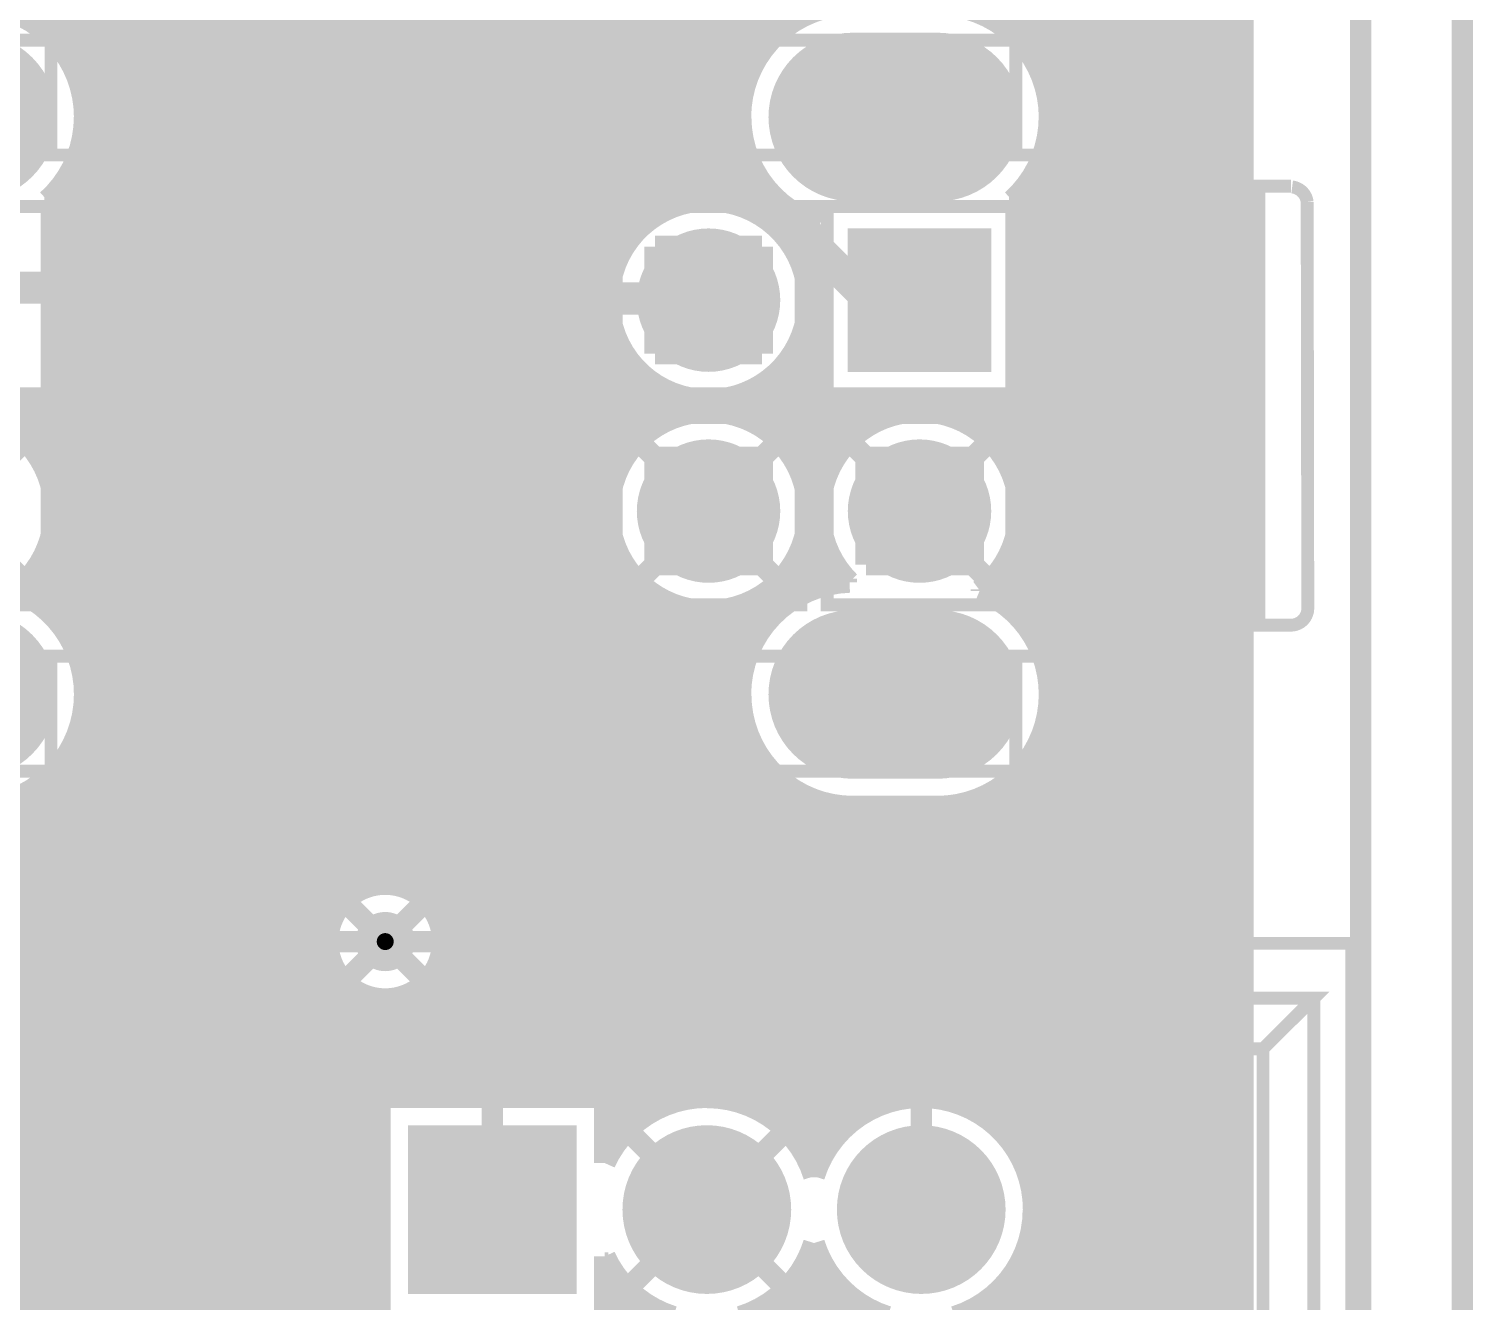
# Model space of a CAD drawing. Extents: x -20 to 155, y -92 to 168.
# Drawn here: x 138.02 to 155.13, y 92.26 to 107.33 of the extents above; entities that cross this region are included whole.
import ezdxf

# ---------------------------------------------------------------- set-up
doc = ezdxf.new("R2010")
doc.units = 0
doc.header["$MEASUREMENT"] = 0
doc.layers.get('0').update_dxf_attribs({"linetype": 'CONTINUOUS'})
for name, color, linetype in [('25-334-1_BOT', 7, 'CONTINUOUS'), ('25-334-1_DRD', 7, 'CONTINUOUS'), ('25-334-1_DRL', 2, 'CONTINUOUS'), ('25-334-1_IN1', 4, 'CONTINUOUS'), ('25-334-1_IN2', 3, 'CONTINUOUS'), ('25-334-1_SMB', 5, 'CONTINUOUS'), ('25-334-1_SMT', 10, 'CONTINUOUS'), ('25-334-1_SSB', 12, 'CONTINUOUS'), ('25-334-1_TOP', 13, 'CONTINUOUS'), ('THRUHOLE_TAP', 7, 'CONTINUOUS')]:
    doc.layers.add(name, color=color, linetype=linetype)

# ---------------------------------------------------------------- blocks, each defined once
blk = doc.blocks.new('ROUND_18')
at = {"const_width": 0.99949}
blk.add_lwpolyline([(-0.499744, 0, 1), (0.499744, 0, 1)], format="xyb", close=True, dxfattribs=at)
blk = doc.blocks.new('SQUARE_19')
blk.add_solid([(0.99949, 0.99949), (0.99949, -0.99949), (-0.99949, 0.99949), (-0.99949, -0.99949)])
blk = doc.blocks.new('OBLONG_20')
at = {"const_width": 1.99898}
blk.add_lwpolyline([(0.50038, 0), (-0.50038, 0)], dxfattribs=at)
at = {"const_width": 0.99949}
for points in [[(-1.000124, 0, 1), (-0.000636, 0, 1)], [(0.000636, 0, 1), (1.000124, 0, 1)]]:
    blk.add_lwpolyline(points, format="xyb", close=True, dxfattribs=at)
blk = doc.blocks.new('ROUND_21')
at = {"const_width": 0.84963}
blk.add_lwpolyline([(-0.424814, 0, 1), (0.424814, 0, 1)], format="xyb", close=True, dxfattribs=at)
blk = doc.blocks.new('SQUARE_22')
blk.add_solid([(0.84963, 0.84963), (0.84963, -0.84963), (-0.84963, 0.84963), (-0.84963, -0.84963)])
blk = doc.blocks.new('ROUND_39')
at = {"const_width": 0.35052}
blk.add_lwpolyline([(-0.17526, 0, 1), (0.17526, 0, 1)], format="xyb", close=True, dxfattribs=at)
blk = doc.blocks.new('ROUND_75')
at = {"const_width": 0.54991}
blk.add_lwpolyline([(-0.274954, 0, 1), (0.274954, 0, 1)], format="xyb", close=True, dxfattribs=at)
blk = doc.blocks.new('ROUND_79')
at = {"const_width": 0.8001}
blk.add_lwpolyline([(-0.40005, 0, 1), (0.40005, 0, 1)], format="xyb", close=True, dxfattribs=at)
blk = doc.blocks.new('ROUND_80')
at = {"const_width": 0.59944}
blk.add_lwpolyline([(-0.29972, 0, 1), (0.29972, 0, 1)], format="xyb", close=True, dxfattribs=at)
blk = doc.blocks.new('ROUND_84')
at = {"const_width": 0.10033}
blk.add_lwpolyline([(-0.050164, 0, 1), (0.050164, 0, 1)], format="xyb", close=True, dxfattribs=at)
blk = doc.blocks.new('ROUND_38')
at = {"const_width": 0.35052}
blk.add_lwpolyline([(-0.17526, 0, 1), (0.17526, 0, 1)], format="xyb", close=True, dxfattribs=at)
blk = doc.blocks.new('ROUND_35')
at = {"const_width": 0.10033}
blk.add_lwpolyline([(-0.050164, 0, 1), (0.050164, 0, 1)], format="xyb", close=True, dxfattribs=at)

msp = doc.modelspace()

# ---------------------------------------------------------------- linework, layer by layer
at = {"layer": '25-334-1_BOT'}
for points, const_width in [([(142.875, 123.7488), (142.875, 122.555), (144.78, 120.65), (151.384, 120.65), (153.797, 118.237), (153.797, 78.486)], 0.254), ([(146.07032, 104.11968), (146.05, 104.14), (141.732, 104.14), (140.462, 102.87), (135.89, 102.87), (134.64032, 104.11968), (134.40664, 103.886), (128.397, 103.886)], 0.381), ([(143.51, 93.345), (143.51, 96.647), (142.9258, 97.2312), (121.92, 97.2312)], 0.254), ([(142.24, 96.52), (133.731, 96.52), (131.826, 94.615), (131.826, 91.313), (131.2418, 90.7288), (130.81, 90.7288)], 0.254)]:
    msp.add_lwpolyline(points, dxfattribs=dict(at, const_width=const_width))
at = {"layer": '25-334-1_DRD', "const_width": 0.254}
for points in [[(-14.9987, 168.00068), (-14.9987, -4.99872), (155.00096, -4.99872), (155.00096, 168.00068), (-14.9987, 168.00068)], [(148.28012, 106.66984), (147.64512, 106.03484)], [(148.91512, 106.03484), (148.28012, 106.66984)], [(147.64512, 106.03484), (148.91512, 106.03484)], [(145.43532, 104.75468), (145.43532, 103.48468)], [(146.70532, 104.75468), (145.43532, 104.75468)], [(146.07032, 104.75468), (146.07032, 103.48468)], [(146.70532, 103.48468), (146.70532, 104.75468)], [(147.93468, 104.75468), (147.93468, 103.48468)], [(149.20468, 104.75468), (147.93468, 104.75468)], [(148.56968, 104.75468), (148.56968, 103.48468)], [(149.20468, 103.48468), (149.20468, 104.75468)], [(146.70532, 104.11968), (145.43532, 104.11968)], [(149.20468, 104.11968), (147.93468, 104.11968)], [(145.43532, 103.48468), (146.70532, 103.48468)], [(147.93468, 103.48468), (149.20468, 103.48468)], [(145.43532, 102.25532), (145.43532, 100.98532)], [(146.70532, 102.25532), (145.43532, 102.25532)], [(146.07032, 102.25532), (146.07032, 100.98532)], [(146.70532, 100.98532), (146.70532, 102.25532)], [(147.93468, 102.25532), (147.93468, 100.98532)], [(149.20468, 102.25532), (147.93468, 102.25532)], [(148.56968, 102.25532), (148.56968, 100.98532)], [(149.20468, 100.98532), (149.20468, 102.25532)], [(146.70532, 101.62032), (145.43532, 101.62032)], [(149.20468, 101.62032), (147.93468, 101.62032)], [(145.43532, 100.98532), (146.70532, 100.98532)], [(147.93468, 100.98532), (149.20468, 100.98532)], [(148.28012, 99.82962), (147.64512, 99.19462)], [(148.91512, 99.19462), (148.28012, 99.82962)], [(147.64512, 99.19462), (148.91512, 99.19462)], [(142.875, 97.155), (141.605, 95.885)], [(142.875, 95.885), (141.605, 97.155)], [(142.875, 93.98), (142.875, 92.71)], [(144.145, 93.98), (142.875, 93.98)], [(144.145, 93.98), (142.875, 92.71)], [(144.145, 92.71), (142.875, 93.98)], [(144.145, 92.71), (144.145, 93.98)], [(145.415, 93.98), (145.415, 92.71)], [(146.685, 93.98), (145.415, 93.98)], [(146.685, 93.98), (145.415, 92.71)], [(146.685, 92.71), (145.415, 93.98)], [(146.685, 92.71), (146.685, 93.98)], [(147.955, 93.98), (147.955, 92.71)], [(149.225, 93.98), (147.955, 93.98)], [(149.225, 93.98), (147.955, 92.71)], [(149.225, 92.71), (147.955, 93.98)], [(149.225, 92.71), (149.225, 93.98)], [(142.875, 92.71), (144.145, 92.71)], [(145.415, 92.71), (146.685, 92.71)], [(147.955, 92.71), (149.225, 92.71)]]:
    msp.add_lwpolyline(points, dxfattribs=at)
at = {"layer": '25-334-1_DRL', "const_width": 0.254}
msp.add_lwpolyline([(-14.9987, 168.00068), (-14.9987, -4.99872), (155.00096, -4.99872), (155.00096, 168.00068), (-14.9987, 168.00068)], dxfattribs=at)
at = {"layer": '25-334-1_IN2', "const_width": 0.254}
for points in [[(152.4, 129.413), (152.4, 68.834), (149.225, 65.659), (117.602, 65.659)], [(151.13, 129.413), (151.13, 67.564)], [(151.3586, 129.413), (151.3586, 67.7926)], [(151.5872, 129.413), (151.5872, 68.0212)], [(151.8158, 129.413), (151.8158, 68.2498)], [(152.0444, 129.413), (152.0444, 68.4784)], [(152.273, 129.413), (152.273, 68.707)], [(147.0152, 127.3302), (147.0152, 107.37596)], [(139.9286, 127.127), (139.9286, 88.68918)], [(140.1572, 127.127), (140.1572, 88.6587)], [(140.3858, 127.127), (140.3858, 88.53678)], [(140.6144, 127.127), (140.6144, 88.17102)], [(140.843, 127.127), (140.843, 65.659)], [(141.0716, 127.127), (141.0716, 65.659)], [(141.3002, 127.127), (141.3002, 65.659)], [(141.5288, 127.127), (141.5288, 65.659)], [(141.7574, 127.127), (141.7574, 96.99752)], [(141.986, 127.127), (141.986, 97.14992)], [(142.2146, 127.127), (142.2146, 97.19818)], [(142.4432, 127.127), (142.4432, 97.1677)], [(142.6718, 127.127), (142.6718, 97.04578)], [(142.9004, 127.127), (142.9004, 96.68002)], [(143.129, 127.127), (143.129, 94.67596)], [(143.3576, 127.127), (143.3576, 94.67596)], [(143.5862, 127.127), (143.5862, 94.67596)], [(143.8148, 127.127), (143.8148, 94.67596)], [(144.0434, 127.127), (144.0434, 94.67596)], [(144.272, 127.127), (144.272, 94.67596)], [(144.5006, 127.127), (144.5006, 94.67596)], [(144.7292, 127.127), (144.7292, 94.67596)], [(144.9578, 127.127), (144.9578, 104.51592)], [(145.1864, 127.127), (145.1864, 104.902)], [(145.415, 127.127), (145.415, 105.10266)], [(145.6436, 127.127), (145.6436, 105.2195)], [(145.8722, 127.127), (145.8722, 105.283)], [(146.1008, 127.127), (146.1008, 105.29824)], [(146.3294, 127.127), (146.3294, 105.2703)], [(146.558, 127.127), (146.558, 106.81208)], [(146.7866, 127.127), (146.7866, 107.17276)], [(139.7, 123.80214), (139.7, 88.64092)], [(139.4714, 123.47956), (139.4714, 88.48852)], [(139.2428, 123.28398), (139.2428, 83.15198)], [(138.0998, 123.06808), (138.0998, 107.38866)], [(138.7856, 123.0757), (138.7856, 65.659)], [(139.0142, 123.15444), (139.0142, 65.659)], [(138.3284, 123.03252), (138.3284, 107.19054)], [(138.557, 123.03506), (138.557, 106.84764)], [(149.5298, 110.32998), (149.5298, 107.38866)], [(149.7584, 110.32998), (149.7584, 107.19054)], [(149.987, 110.32998), (149.987, 106.84764)], [(150.2156, 110.32998), (150.2156, 66.6496)], [(150.4442, 110.32998), (150.4442, 66.8782)], [(150.6728, 110.32998), (150.6728, 67.1068)], [(150.9014, 110.32998), (150.9014, 67.3354)], [(146.9644, 107.3404), (138.16584, 107.3404)], [(152.4, 107.3404), (149.59584, 107.3404)], [(146.7358, 107.1118), (138.39444, 107.1118)], [(152.4, 107.1118), (149.82444, 107.1118)], [(146.59102, 106.8832), (138.53922, 106.8832)], [(152.4, 106.8832), (149.96922, 106.8832)], [(146.50212, 106.6546), (138.62812, 106.6546)], [(152.4, 106.6546), (150.05812, 106.6546)], [(146.4564, 106.426), (138.6713, 106.426)], [(152.4, 106.426), (150.1013, 106.426)], [(146.45386, 106.1974), (138.67638, 106.1974)], [(152.4, 106.1974), (150.10638, 106.1974)], [(146.48942, 105.9688), (138.64082, 105.9688)], [(152.4, 105.9688), (150.07082, 105.9688)], [(138.557, 105.73004), (138.557, 100.00742)], [(146.56816, 105.7402), (138.55954, 105.7402)], [(146.558, 105.7656), (146.558, 105.1941)], [(149.987, 105.73004), (149.987, 100.00742)], [(152.4, 105.7402), (149.98954, 105.7402)], [(146.70024, 105.5116), (138.42746, 105.5116)], [(152.4, 105.5116), (149.85746, 105.5116)], [(138.32078, 105.30078), (138.23696, 105.30078)], [(138.32078, 105.30078), (138.32078, 102.93858)], [(145.86966, 105.283), (138.32078, 105.283)], [(138.3284, 105.38968), (138.3284, 100.35032)], [(146.91106, 105.283), (146.26844, 105.283)], [(146.7866, 105.40492), (146.7866, 105.05694)], [(149.75078, 105.30078), (149.66696, 105.30078)], [(149.75078, 105.30078), (149.75078, 102.93858)], [(152.4, 105.283), (149.75078, 105.283)], [(149.7584, 105.38968), (149.7584, 100.35032)], [(147.0152, 105.20172), (147.0152, 104.8258)], [(145.34896, 105.0544), (138.32078, 105.0544)], [(147.28698, 105.0544), (146.78914, 105.0544)], [(147.2438, 105.07218), (147.2438, 104.23652)], [(147.38858, 105.01884), (147.38858, 102.93858)], [(152.4, 105.0544), (149.75078, 105.0544)], [(145.1229, 104.8258), (138.32078, 104.8258)], [(147.38858, 104.8258), (147.0152, 104.8258)], [(152.4, 104.8258), (149.75078, 104.8258)], [(144.99082, 104.5972), (138.32078, 104.5972)], [(147.38858, 104.5972), (147.14728, 104.5972)], [(152.4, 104.5972), (149.75078, 104.5972)], [(144.91462, 104.3686), (138.32078, 104.3686)], [(147.38858, 104.3686), (147.22348, 104.3686)], [(152.4, 104.3686), (149.75078, 104.3686)], [(144.88922, 104.14), (138.32078, 104.14)], [(147.38858, 104.14), (147.24888, 104.14)], [(152.4, 104.14), (149.75078, 104.14)], [(144.907, 103.9114), (138.32078, 103.9114)], [(147.38858, 103.9114), (147.2311, 103.9114)], [(147.2438, 104.0003), (147.2438, 101.73716)], [(152.4, 103.9114), (149.75078, 103.9114)], [(144.97304, 103.6828), (138.32078, 103.6828)], [(144.9578, 103.72344), (144.9578, 102.01656)], [(147.38858, 103.6828), (147.16506, 103.6828)], [(152.4, 103.6828), (149.75078, 103.6828)], [(145.09496, 103.4542), (138.32078, 103.4542)], [(147.0152, 103.41356), (147.0152, 102.3239)], [(147.38858, 103.4542), (147.04314, 103.4542)], [(152.4, 103.4542), (149.75078, 103.4542)], [(145.29816, 103.2256), (138.32078, 103.2256)], [(145.1864, 103.33736), (145.1864, 102.40264)], [(147.38858, 103.2256), (146.83994, 103.2256)], [(152.4, 103.2256), (149.75078, 103.2256)], [(145.415, 103.1367), (145.415, 102.60076)], [(146.558, 103.04526), (146.558, 102.6922)], [(146.7866, 103.18242), (146.7866, 102.55758)], [(138.32078, 102.93858), (135.95858, 102.93858)], [(138.0998, 102.93858), (138.0998, 102.30612)], [(145.70456, 102.997), (138.32078, 102.997)], [(145.6436, 103.01732), (145.6436, 102.72014)], [(145.8722, 102.95636), (145.8722, 102.78364)], [(146.1008, 102.93858), (146.1008, 102.79888)], [(146.3294, 102.96906), (146.3294, 102.77094)], [(147.38858, 102.997), (146.43354, 102.997)], [(149.75078, 102.93858), (147.38858, 102.93858)], [(147.4724, 102.93858), (147.4724, 102.05466)], [(147.701, 102.93858), (147.701, 102.41788)], [(147.9296, 102.93858), (147.9296, 102.61092)], [(148.1582, 102.93858), (148.1582, 102.72522)], [(148.3868, 102.93858), (148.3868, 102.78618)], [(148.6154, 102.93858), (148.6154, 102.79888)], [(148.844, 102.93858), (148.844, 102.76586)], [(149.0726, 102.93858), (149.0726, 102.68712)], [(149.3012, 102.93858), (149.3012, 102.54488)], [(149.5298, 102.93858), (149.5298, 102.30612)], [(152.4, 102.997), (149.75078, 102.997)], [(145.79854, 102.7684), (137.40892, 102.7684)], [(148.2979, 102.7684), (146.33956, 102.7684)], [(152.4, 102.7684), (148.83892, 102.7684)], [(145.33118, 102.5398), (137.87882, 102.5398)], [(147.83054, 102.5398), (146.80692, 102.5398)], [(152.4, 102.5398), (149.30882, 102.5398)], [(137.9728, 102.45344), (137.13968, 101.62032)], [(145.23466, 102.45344), (146.07032, 101.62032)], [(146.90344, 102.45344), (146.07032, 101.62032)], [(147.73402, 102.45344), (148.56968, 101.62032)], [(149.4028, 102.45344), (148.56968, 101.62032)], [(145.11274, 102.3112), (138.09472, 102.3112)], [(147.6121, 102.3112), (147.02536, 102.3112)], [(152.4, 102.3112), (149.52472, 102.3112)], [(144.9832, 102.0826), (138.22426, 102.0826)], [(147.48256, 102.0826), (147.1549, 102.0826)], [(152.4, 102.0826), (149.65426, 102.0826)], [(144.91208, 101.854), (138.29538, 101.854)], [(147.41144, 101.854), (147.22602, 101.854)], [(152.4, 101.854), (149.72538, 101.854)], [(137.9728, 100.78466), (137.13968, 101.62032)], [(144.88922, 101.6254), (138.31824, 101.6254)], [(145.23466, 100.78466), (146.07032, 101.62032)], [(146.90344, 100.78466), (146.07032, 101.62032)], [(147.38858, 101.6254), (147.24888, 101.6254)], [(149.4028, 100.78466), (148.56968, 101.62032)], [(152.4, 101.6254), (149.74824, 101.6254)], [(144.90954, 101.3968), (138.29792, 101.3968)], [(147.41144, 101.3968), (147.22856, 101.3968)], [(147.2438, 101.50094), (147.2438, 100.66528)], [(152.4, 101.3968), (149.72792, 101.3968)], [(144.97812, 101.1682), (138.22934, 101.1682)], [(144.9578, 101.22154), (144.9578, 94.10446)], [(147.47748, 101.1682), (147.15998, 101.1682)], [(147.4724, 101.18344), (147.4724, 100.74402)], [(152.4, 101.1682), (149.65934, 101.1682)], [(138.0998, 100.93198), (138.0998, 100.54844)], [(145.10512, 100.9396), (138.10488, 100.9396)], [(145.1864, 100.83546), (145.1864, 94.35592)], [(147.0152, 100.9142), (147.0152, 100.53574)], [(147.60448, 100.9396), (147.03298, 100.9396)], [(147.701, 100.82022), (147.701, 100.77704)], [(149.5298, 100.93198), (149.5298, 100.54844)], [(152.4, 100.9396), (149.53488, 100.9396)], [(145.31594, 100.711), (137.89152, 100.711)], [(146.7866, 100.68052), (146.7866, 100.33254)], [(147.3581, 100.711), (146.82216, 100.711)], [(149.3012, 100.69322), (149.3012, 100.6729)], [(152.4, 100.711), (149.32152, 100.711)], [(145.75282, 100.4824), (138.18616, 100.4824)], [(145.415, 100.63734), (145.415, 94.5134)], [(145.6436, 100.51796), (145.6436, 94.60992)], [(146.94154, 100.4824), (146.38528, 100.4824)], [(146.558, 100.5459), (146.558, 99.97186)], [(152.4, 100.4824), (149.61616, 100.4824)], [(145.8722, 100.45446), (145.8722, 94.66326)], [(146.1008, 100.43922), (146.1008, 94.67342)], [(146.3294, 100.46716), (146.3294, 94.64548)], [(146.72056, 100.2538), (138.40968, 100.2538)], [(152.4, 100.2538), (149.83968, 100.2538)], [(146.58086, 100.0252), (138.54938, 100.0252)], [(152.4, 100.0252), (149.97938, 100.0252)], [(146.49704, 99.7966), (138.6332, 99.7966)], [(152.4, 99.7966), (150.0632, 99.7966)], [(146.4564, 99.568), (138.67384, 99.568)], [(152.4, 99.568), (150.10384, 99.568)], [(146.45386, 99.3394), (138.67384, 99.3394)], [(152.4, 99.3394), (150.10384, 99.3394)], [(146.4945, 99.1108), (138.63574, 99.1108)], [(152.4, 99.1108), (150.06574, 99.1108)], [(146.57832, 98.8822), (138.55192, 98.8822)], [(138.557, 98.88982), (138.557, 65.659)], [(146.558, 98.92538), (146.558, 94.57436)], [(152.4, 98.8822), (149.98192, 98.8822)], [(149.987, 98.88982), (149.987, 66.421)], [(146.71548, 98.6536), (138.41476, 98.6536)], [(152.4, 98.6536), (149.84476, 98.6536)], [(146.93138, 98.425), (138.19632, 98.425)], [(138.3284, 98.54946), (138.3284, 65.659)], [(146.7866, 98.5647), (146.7866, 94.45244)], [(152.4, 98.425), (149.62632, 98.425)], [(149.7584, 98.54946), (149.7584, 93.98)], [(138.0998, 98.35134), (138.0998, 65.659)], [(147.0152, 98.3615), (147.0152, 94.2594)], [(149.5298, 98.35134), (149.5298, 94.2848)], [(147.33524, 98.1964), (137.795, 98.1964)], [(147.2438, 98.23196), (147.2438, 93.93174)], [(147.4724, 98.15576), (147.4724, 94.06636)], [(147.701, 98.1202), (147.701, 94.33306)], [(148.7805, 98.1202), (147.77974, 98.1202)], [(147.9296, 98.1202), (147.9296, 94.49816)], [(148.1582, 98.1202), (148.1582, 94.6023)], [(148.3868, 98.1202), (148.3868, 94.65818)], [(148.6154, 98.1202), (148.6154, 94.67342)], [(148.844, 98.1202), (148.844, 94.65056)], [(149.0726, 98.15068), (149.0726, 94.58452)], [(152.4, 98.1964), (149.225, 98.1964)], [(149.3012, 98.22434), (149.3012, 94.46768)], [(152.4, 97.9678), (60.11418, 97.9678)], [(152.4, 97.7392), (120.12676, 97.7392)], [(152.4, 97.5106), (120.41124, 97.5106)], [(152.4, 97.282), (120.58904, 97.282)], [(141.81836, 97.0534), (120.70588, 97.0534)], [(152.4, 97.0534), (142.66164, 97.0534)], [(141.63294, 96.8248), (120.777, 96.8248)], [(152.4, 96.8248), (142.84706, 96.8248)], [(141.56436, 96.5962), (120.80748, 96.5962)], [(152.4, 96.5962), (142.91564, 96.5962)], [(141.57706, 96.3676), (120.8024, 96.3676)], [(142.9004, 96.35744), (142.9004, 94.67596)], [(152.4, 96.3676), (142.90294, 96.3676)], [(141.67612, 96.139), (120.75668, 96.139)], [(141.7574, 96.03994), (141.7574, 65.659)], [(152.4, 96.139), (142.80388, 96.139)], [(141.93774, 95.9104), (120.67286, 95.9104)], [(141.986, 95.89008), (141.986, 65.659)], [(142.4432, 95.86976), (142.4432, 94.67596)], [(152.4, 95.9104), (142.53972, 95.9104)], [(142.6718, 95.99422), (142.6718, 94.67596)], [(142.2146, 95.83928), (142.2146, 94.67596)], [(152.4, 95.6818), (120.53824, 95.6818)], [(152.4, 95.4532), (120.3325, 95.4532)], [(152.4, 95.2246), (119.98452, 95.2246)], [(152.4, 94.996), (86.49716, 94.996)], [(152.4, 94.7674), (86.4362, 94.7674)], [(144.84096, 94.67596), (142.17904, 94.67596), (142.17904, 92.01404)], [(144.84096, 94.67596), (144.84096, 93.89618)], [(142.17904, 94.5388), (86.32952, 94.5388)], [(145.46326, 94.5388), (144.84096, 94.5388)], [(148.00326, 94.5388), (146.63674, 94.5388)], [(152.4, 94.5388), (149.17674, 94.5388)], [(142.17904, 94.3102), (86.16696, 94.3102)], [(145.1356, 94.3102), (144.84096, 94.3102)], [(145.1102, 94.2848), (146.05, 93.345)], [(146.9898, 94.2848), (146.05, 93.345)], [(147.6756, 94.3102), (146.9644, 94.3102)], [(152.4, 94.3102), (149.5044, 94.3102)], [(142.17904, 94.0816), (133.01472, 94.0816)], [(144.94256, 94.0816), (144.84096, 94.0816)], [(147.48256, 94.0816), (147.15744, 94.0816)], [(152.4, 94.0816), (149.69744, 94.0816)], [(142.17904, 93.853), (133.27888, 93.853)], [(147.36064, 93.853), (147.27936, 93.853)], [(152.4, 93.853), (149.81936, 93.853)], [(142.17904, 93.6244), (133.37794, 93.6244)], [(152.4, 93.6244), (149.89048, 93.6244)], [(142.17904, 93.3958), (133.39064, 93.3958)], [(145.1102, 92.4052), (146.05, 93.345)], [(146.9898, 92.4052), (146.05, 93.345)], [(152.4, 93.3958), (149.91842, 93.3958)], [(142.17904, 93.1672), (133.32206, 93.1672)], [(152.4, 93.1672), (149.90826, 93.1672)], [(142.17904, 92.9386), (133.13664, 92.9386)], [(144.84096, 92.79128), (144.84096, 92.01404)], [(152.4, 92.9386), (149.85492, 92.9386)], [(142.17904, 92.71), (121.15292, 92.71)], [(144.8816, 92.71), (144.84096, 92.71)], [(147.4216, 92.71), (147.2184, 92.71)], [(147.2438, 92.75826), (147.2438, 91.39174)], [(147.4724, 92.62364), (147.4724, 91.52636)], [(149.7584, 92.71), (149.7584, 91.44)], [(152.4, 92.71), (149.7584, 92.71)], [(142.17904, 92.4814), (121.20118, 92.4814)], [(145.03908, 92.4814), (144.84096, 92.4814)], [(144.9578, 92.58554), (144.9578, 91.56446)], [(147.57908, 92.4814), (147.06092, 92.4814)], [(152.4, 92.4814), (149.60092, 92.4814)], [(145.1864, 92.33408), (145.1864, 91.81592)], [(147.0152, 92.4306), (147.0152, 91.7194)], [(147.701, 92.3544), (147.701, 91.79306)], [(149.5298, 92.40266), (149.5298, 91.7448)], [(142.17904, 92.2528), (121.1707, 92.2528)], [(145.29054, 92.2528), (144.84096, 92.2528)], [(145.415, 92.1766), (145.415, 91.9734)], [(146.7866, 92.23756), (146.7866, 91.91244)], [(147.83054, 92.2528), (146.80946, 92.2528)], [(147.9296, 92.1893), (147.9296, 91.95816)], [(149.3012, 92.21978), (149.3012, 91.92768)], [(152.4, 92.2528), (149.34946, 92.2528)]]:
    msp.add_lwpolyline(points, dxfattribs=at)
for points in [[(138.67892, 106.28884, 0.4142136), (137.3505, 107.61726)], [(147.77974, 107.6198, 0.4142136), (146.44878, 106.28884)], [(150.10892, 106.28884, 0.4142136), (148.7805, 107.61726)], [(138.23696, 105.30078, 0.2130237), (138.67793, 106.28884)], [(146.45132, 106.28884, 0.3291757), (147.38858, 105.01884)], [(149.66696, 105.30078, 0.2130237), (150.10793, 106.28884)], [(146.07032, 105.30078, 0.4142136), (144.88922, 104.11968)], [(147.24888, 104.11968, 0.4142136), (146.07032, 105.29824)], [(144.88922, 104.11968, 0.4142136), (146.07032, 102.93858)], [(146.07032, 102.93858, 0.4142136), (147.25142, 104.11968)], [(138.32078, 101.62032, 0.4142136), (137.13968, 102.80142)], [(146.07032, 102.79888, 0.4142136), (144.89176, 101.62032)], [(147.24888, 101.62032, 0.4142136), (146.07032, 102.79888)], [(148.56968, 102.79888, 0.4142136), (147.39112, 101.62032)], [(149.75078, 101.62032, 0.4142136), (148.56968, 102.80142)], [(137.85342, 100.68052, 0.2344779), (138.31978, 101.62032)], [(144.88922, 101.62032, 0.4142136), (146.07032, 100.43922)], [(146.07032, 100.43922, 0.4142136), (147.25142, 101.62032)], [(147.38858, 101.62032, 0.2004927), (147.73961, 100.78009)], [(149.28342, 100.68052, 0.2344779), (149.74978, 101.62032)], [(138.67892, 99.44862, 0.3047406), (137.85342, 100.68052)], [(147.74164, 100.77958, 0.4058566), (146.44878, 99.44862)], [(150.10892, 99.44862, 0.3047406), (149.28342, 100.68052)], [(137.3505, 98.1202, 0.4142136), (138.67892, 99.44862)], [(146.45132, 99.44862, 0.4142136), (147.77974, 98.1202)], [(148.7805, 98.1202, 0.4142136), (150.10892, 99.44862)], [(142.24, 97.20072, 0.4142136), (141.55928, 96.52)], [(142.92072, 96.52, 0.4142136), (142.24, 97.20072)], [(141.55928, 96.52, 0.4142136), (142.24, 95.83928)], [(142.24, 95.83928, 0.4142136), (142.92072, 96.52)], [(146.05, 94.67596, 0.293807), (144.84096, 93.89618)], [(147.32, 93.7387, 0.3286705), (146.05, 94.67342)], [(148.59, 94.67596, 0.3286704), (147.32, 93.7387)], [(149.92096, 93.345, 0.4142136), (148.59, 94.67596)], [(148.9837, 92.075, 0.3286705), (149.91842, 93.345)], [(146.4437, 92.075, 0.246774), (147.31928, 92.94898)], [(147.32, 92.94876, 0.2462906), (148.19376, 92.075)], [(144.84096, 92.79128, 0.2128534), (145.65393, 92.07555)]]:
    msp.add_lwpolyline(points, format="xyb", dxfattribs=at)
at = {"layer": '25-334-1_SSB', "const_width": 0.1524}
for points in [[(138.28014, 105.83926), (138.28014, 107.2007), (138.87958, 107.2007), (138.87958, 105.83926), (132.90042, 105.83926), (132.90042, 99.90074), (138.87958, 99.90074), (138.87958, 98.5393), (138.28014, 98.5393), (134.78002, 98.5393), (134.78002, 99.90074)], [(134.18058, 105.83926), (134.18058, 107.2007), (134.78002, 107.2007), (138.28014, 107.2007)], [(149.71014, 105.83926), (149.71014, 107.2007), (150.30958, 107.2007), (150.30958, 105.83926), (144.33042, 105.83926), (144.33042, 99.90074), (150.30958, 99.90074), (150.30958, 98.5393), (149.71014, 98.5393), (146.21002, 98.5393), (146.21002, 99.90074)], [(145.61058, 105.83926), (145.61058, 107.2007), (146.21002, 107.2007), (149.71014, 107.2007)], [(146.21002, 105.83926), (146.21002, 107.2007)], [(139.48918, 106.33202), (139.48918, 106.0958)], [(139.48918, 106.21518), (140.50518, 106.21518), (140.335, 106.0958)], [(150.91918, 106.33202), (150.91918, 106.0958)], [(150.91918, 106.21518), (151.93518, 106.21518), (151.765, 106.0958)], [(138.87958, 105.83926), (138.87958, 105.47096), (139.7, 105.47096), (141.1605, 105.47096)], [(150.30958, 105.83926), (150.30958, 105.47096), (151.13, 105.47096), (152.5905, 105.47096)], [(139.7, 105.06964), (139.7, 105.47096)], [(141.53896, 105.47096), (141.1605, 105.47096), (141.1605, 100.26904), (141.53896, 100.26904)], [(151.13, 105.06964), (151.13, 105.47096)], [(152.96896, 105.47096), (152.5905, 105.47096), (152.5905, 100.26904), (152.96896, 100.26904)], [(140.88872, 105.06964), (140.88872, 100.67036), (139.7, 100.67036), (138.23442, 100.67036), (138.23442, 100.51034), (136.04494, 100.51034), (136.04494, 102.7303), (138.23442, 102.7303), (138.23442, 101.53904), (138.51382, 101.53904), (138.51382, 104.20096), (138.23442, 104.20096), (138.23442, 103.0097), (136.04494, 103.0097), (136.04494, 103.91902), (135.73506, 103.91902), (135.73506, 103.0097), (133.54558, 103.0097), (133.54558, 105.22966), (138.23442, 105.22966), (138.23442, 105.06964), (139.7, 105.06964), (140.88872, 105.06964)], [(141.73962, 100.4697), (141.732, 105.283)], [(152.31872, 105.06964), (152.31872, 100.67036), (151.13, 100.67036), (149.66442, 100.67036), (149.66442, 100.51034), (147.47494, 100.51034), (147.47494, 102.7303), (149.66442, 102.7303), (149.66442, 101.53904), (149.94382, 101.53904), (149.94382, 104.20096), (149.66442, 104.20096), (149.66442, 103.0097), (147.47494, 103.0097), (147.47494, 103.91902), (147.16506, 103.91902), (147.16506, 103.0097), (144.97558, 103.0097), (144.97558, 105.22966), (149.66442, 105.22966), (149.66442, 105.06964), (151.13, 105.06964), (152.31872, 105.06964)], [(147.47494, 105.22966), (147.47494, 104.521), (147.16506, 104.521), (147.16506, 103.91902)], [(147.16506, 105.22966), (147.16506, 104.521)], [(153.16962, 100.4697), (153.162, 105.283)], [(138.23442, 105.06964), (138.23442, 104.20096)], [(149.66442, 105.06964), (149.66442, 104.20096)], [(145.75282, 104.43718), (146.38782, 104.43718), (146.38782, 103.80218), (146.23796, 103.95204), (145.90268, 103.95204), (145.75282, 103.80218), (145.75282, 104.43718), (145.90268, 104.28732), (146.23796, 104.28732), (146.23796, 103.95204)], [(147.47494, 103.91902), (147.47494, 104.521)], [(148.73732, 103.95204), (148.88718, 103.80218), (148.88718, 104.43718), (148.73732, 104.28732), (148.73732, 103.95204), (148.40204, 103.95204), (148.25218, 103.80218), (148.25218, 104.43718), (148.40204, 104.28732), (148.40204, 103.95204)], [(146.38782, 104.43718), (146.23796, 104.28732)], [(148.25218, 104.43718), (148.88718, 104.43718)], [(145.90268, 104.28732), (145.90268, 103.95204)], [(148.73732, 104.28732), (148.40204, 104.28732)], [(145.75282, 103.80218), (146.38782, 103.80218)], [(148.25218, 103.80218), (148.88718, 103.80218)], [(144.97558, 100.51034), (144.97558, 102.7303), (147.16506, 102.7303), (147.16506, 100.51034), (144.97558, 100.51034)], [(146.23796, 101.45268), (146.38782, 101.30282), (145.75282, 101.30282), (145.75282, 101.93782), (145.90268, 101.78796), (146.23796, 101.78796), (146.23796, 101.45268), (145.90268, 101.45268), (145.90268, 101.78796)], [(145.75282, 101.93782), (146.38782, 101.93782)], [(146.38782, 101.30282), (146.38782, 101.93782), (146.23796, 101.78796)], [(148.73732, 101.45268), (148.88718, 101.30282), (148.88718, 101.93782), (148.73732, 101.78796), (148.73732, 101.45268), (148.40204, 101.45268), (148.25218, 101.30282), (148.25218, 101.93782), (148.40204, 101.78796), (148.40204, 101.45268)], [(148.25218, 101.93782), (148.88718, 101.93782)], [(148.73732, 101.78796), (148.40204, 101.78796)], [(138.23442, 101.53904), (138.23442, 100.67036)], [(145.75282, 101.30282), (145.90268, 101.45268)], [(149.66442, 101.53904), (149.66442, 100.67036)], [(148.25218, 101.30282), (148.88718, 101.30282)], [(139.7, 100.67036), (139.7, 100.26904), (141.1605, 100.26904)], [(151.13, 100.67036), (151.13, 100.26904), (152.5905, 100.26904)], [(138.87958, 99.90074), (138.87958, 100.26904), (139.7, 100.26904)], [(150.30958, 99.90074), (150.30958, 100.26904), (151.13, 100.26904)], [(138.28014, 99.90074), (138.28014, 98.5393)], [(146.21002, 98.5393), (145.61058, 98.5393), (145.61058, 99.90074)], [(149.71014, 99.90074), (149.71014, 98.5393)], [(140.208, 99.76358), (140.37818, 99.76358), (140.54582, 99.70262), (140.54582, 99.4664), (140.37818, 99.40798), (139.52982, 99.40798)], [(151.511, 99.76358), (151.68118, 99.76358), (151.84882, 99.70262), (151.84882, 99.4664), (151.68118, 99.40798), (150.83282, 99.40798)], [(139.52982, 99.34702), (139.52982, 99.58578)], [(150.83282, 99.34702), (150.83282, 99.58578)], [(140.03782, 98.56978), (140.03782, 98.92538), (139.87018, 98.9838), (139.7, 98.9838), (139.52982, 98.92538), (139.52982, 98.56978), (139.7, 98.50882), (139.87018, 98.50882), (140.54582, 98.74758)], [(151.84882, 98.74758), (150.83282, 98.74758), (151.003, 98.86442)], [(151.84882, 98.6282), (151.84882, 98.86442)], [(151.84882, 98.08718), (151.68118, 98.20402), (151.511, 98.26498), (151.17318, 98.26498), (151.003, 98.20402), (150.83282, 98.08718), (150.83282, 97.9678), (151.003, 97.84842), (151.17318, 97.79), (151.511, 97.79), (151.68118, 97.84842), (151.84882, 97.9678), (151.84882, 98.08718)], [(148.30044, 96.49968), (143.79956, 96.49968), (138.40968, 96.49968), (138.40968, 87.65032), (140.55852, 87.65032)], [(143.79956, 96.49968), (143.79956, 95.84944)], [(151.53894, 87.65032), (153.69032, 87.65032), (153.69032, 96.49968), (148.30044, 96.49968), (148.30044, 95.84944), (153.24074, 95.84944), (152.63876, 95.25), (152.63876, 88.9)], [(139.4587, 88.9), (152.63876, 88.9), (153.24074, 88.30056), (138.85926, 88.30056), (139.4587, 88.9), (139.4587, 95.25), (138.85926, 95.84944), (138.85926, 88.30056)], [(139.4587, 95.25), (143.79956, 95.25), (143.79956, 95.84944), (138.85926, 95.84944)], [(152.63876, 95.25), (148.30044, 95.25), (148.30044, 95.84944)], [(153.24074, 95.84944), (153.24074, 88.30056)], [(143.39062, 93.22562), (143.18996, 93.02496), (143.18996, 93.66504), (143.39062, 93.46438), (143.39062, 93.22562), (143.62938, 93.22562), (143.83004, 93.02496), (143.18996, 93.02496)], [(145.93062, 93.22562), (145.72996, 93.02496), (145.72996, 93.66504), (145.93062, 93.46438), (145.93062, 93.22562), (146.16938, 93.22562), (146.37004, 93.02496), (145.72996, 93.02496)], [(148.47062, 93.22562), (148.26996, 93.02496), (148.26996, 93.66504), (148.47062, 93.46438), (148.47062, 93.22562), (148.70938, 93.22562), (148.91004, 93.02496), (148.26996, 93.02496)], [(143.62938, 93.22562), (143.62938, 93.46438), (143.83004, 93.66504), (143.18996, 93.66504)], [(143.83004, 93.02496), (143.83004, 93.66504)], [(146.16938, 93.22562), (146.16938, 93.46438), (146.37004, 93.66504), (145.72996, 93.66504)], [(146.37004, 93.02496), (146.37004, 93.66504)], [(148.70938, 93.22562), (148.70938, 93.46438), (148.91004, 93.66504), (148.26996, 93.66504)], [(148.91004, 93.02496), (148.91004, 93.66504)], [(143.39062, 93.46438), (143.62938, 93.46438)], [(145.93062, 93.46438), (146.16938, 93.46438)], [(148.47062, 93.46438), (148.70938, 93.46438)]]:
    msp.add_lwpolyline(points, dxfattribs=at)
for points in [[(141.732, 105.283, 0.3431078), (141.5542, 105.4608)], [(153.162, 105.283, 0.3431078), (152.9842, 105.4608)], [(141.53896, 100.26904, 0.4142136), (141.73962, 100.4697)], [(152.96896, 100.26904, 0.4142136), (153.16962, 100.4697)]]:
    msp.add_lwpolyline(points, format="xyb", dxfattribs=at)
at = {"layer": '25-334-1_TOP'}
for points, const_width in [([(148.56968, 104.11968), (147.97532, 104.11968), (146.304, 105.791), (140.081, 105.791), (138.557, 104.267), (137.287, 104.267), (137.13968, 104.11968)], 0.381), ([(148.59, 93.345), (148.59, 94.615), (146.685, 96.52), (142.24, 96.52)], 0.254)]:
    msp.add_lwpolyline(points, dxfattribs=dict(at, const_width=const_width))

# ---------------------------------------------------------------- block references
at = {"layer": '25-334-1_BOT'}
for name, p in [('OBLONG_20', (136.85012, 106.28884)), ('OBLONG_20', (148.28012, 106.28884)), ('ROUND_21', (146.07032, 104.11968)), ('SQUARE_22', (148.56968, 104.11968)), ('ROUND_21', (146.07032, 101.62032)), ('ROUND_21', (148.56968, 101.62032)), ('OBLONG_20', (136.85012, 99.44862)), ('OBLONG_20', (148.28012, 99.44862)), ('ROUND_39', (142.24, 96.52)), ('SQUARE_19', (143.51, 93.345)), ('ROUND_18', (146.05, 93.345)), ('ROUND_18', (148.59, 93.345))]:
    msp.add_blockref(name, p, dxfattribs=at)
at = {"layer": '25-334-1_DRL'}
for name, p in [('ROUND_79', (148.28012, 106.28884)), ('ROUND_80', (146.07032, 104.11968)), ('ROUND_80', (148.56968, 104.11968)), ('ROUND_80', (146.07032, 101.62032)), ('ROUND_80', (148.56968, 101.62032)), ('ROUND_79', (148.28012, 99.44862)), ('ROUND_84', (142.24, 96.52)), ('ROUND_75', (143.51, 93.345)), ('ROUND_75', (146.05, 93.345)), ('ROUND_75', (148.59, 93.345))]:
    msp.add_blockref(name, p, dxfattribs=at)
at = {"layer": '25-334-1_IN1'}
for name, p in [('OBLONG_20', (136.85012, 106.28884)), ('OBLONG_20', (148.28012, 106.28884)), ('ROUND_21', (146.07032, 104.11968)), ('SQUARE_22', (148.56968, 104.11968)), ('ROUND_21', (146.07032, 101.62032)), ('ROUND_21', (148.56968, 101.62032)), ('OBLONG_20', (136.85012, 99.44862)), ('OBLONG_20', (148.28012, 99.44862)), ('ROUND_38', (142.24, 96.52)), ('SQUARE_19', (143.51, 93.345)), ('ROUND_18', (146.05, 93.345)), ('ROUND_18', (148.59, 93.345))]:
    msp.add_blockref(name, p, dxfattribs=at)
at = {"layer": '25-334-1_IN2'}
for name, p in [('OBLONG_20', (136.85012, 106.28884)), ('OBLONG_20', (148.28012, 106.28884)), ('ROUND_21', (146.07032, 104.11968)), ('SQUARE_22', (148.56968, 104.11968)), ('ROUND_21', (146.07032, 101.62032)), ('ROUND_21', (148.56968, 101.62032)), ('OBLONG_20', (136.85012, 99.44862)), ('OBLONG_20', (148.28012, 99.44862)), ('ROUND_38', (142.24, 96.52)), ('SQUARE_19', (143.51, 93.345)), ('ROUND_18', (146.05, 93.345)), ('ROUND_18', (148.59, 93.345))]:
    msp.add_blockref(name, p, dxfattribs=at)
at = {"layer": '25-334-1_SMB'}
for name, p in [('OBLONG_20', (136.85012, 106.28884)), ('OBLONG_20', (148.28012, 106.28884)), ('ROUND_21', (146.07032, 104.11968)), ('SQUARE_22', (148.56968, 104.11968)), ('ROUND_21', (146.07032, 101.62032)), ('ROUND_21', (148.56968, 101.62032)), ('OBLONG_20', (136.85012, 99.44862)), ('OBLONG_20', (148.28012, 99.44862)), ('SQUARE_19', (143.51, 93.345)), ('ROUND_18', (146.05, 93.345)), ('ROUND_18', (148.59, 93.345))]:
    msp.add_blockref(name, p, dxfattribs=at)
at = {"layer": '25-334-1_SMT'}
for name, p in [('OBLONG_20', (136.85012, 106.28884)), ('OBLONG_20', (148.28012, 106.28884)), ('ROUND_21', (146.07032, 104.11968)), ('SQUARE_22', (148.56968, 104.11968)), ('ROUND_21', (146.07032, 101.62032)), ('ROUND_21', (148.56968, 101.62032)), ('OBLONG_20', (136.85012, 99.44862)), ('OBLONG_20', (148.28012, 99.44862)), ('SQUARE_19', (143.51, 93.345)), ('ROUND_18', (146.05, 93.345)), ('ROUND_18', (148.59, 93.345))]:
    msp.add_blockref(name, p, dxfattribs=at)
at = {"layer": '25-334-1_TOP'}
for name, p in [('OBLONG_20', (136.85012, 106.28884)), ('OBLONG_20', (148.28012, 106.28884)), ('ROUND_21', (146.07032, 104.11968)), ('SQUARE_22', (148.56968, 104.11968)), ('ROUND_21', (146.07032, 101.62032)), ('ROUND_21', (148.56968, 101.62032)), ('OBLONG_20', (136.85012, 99.44862)), ('OBLONG_20', (148.28012, 99.44862)), ('ROUND_39', (142.24, 96.52)), ('SQUARE_19', (143.51, 93.345)), ('ROUND_18', (146.05, 93.345)), ('ROUND_18', (148.59, 93.345))]:
    msp.add_blockref(name, p, dxfattribs=at)
at = {"layer": 'THRUHOLE_TAP'}
for name, p in [('ROUND_79', (148.28012, 106.28884)), ('ROUND_80', (146.07032, 104.11968)), ('ROUND_80', (148.56968, 104.11968)), ('ROUND_80', (146.07032, 101.62032)), ('ROUND_80', (148.56968, 101.62032)), ('ROUND_79', (148.28012, 99.44862)), ('ROUND_35', (142.24, 96.52)), ('ROUND_75', (143.51, 93.345)), ('ROUND_75', (146.05, 93.345)), ('ROUND_75', (148.59, 93.345))]:
    msp.add_blockref(name, p, dxfattribs=at)

doc.saveas('drawing.dxf')
